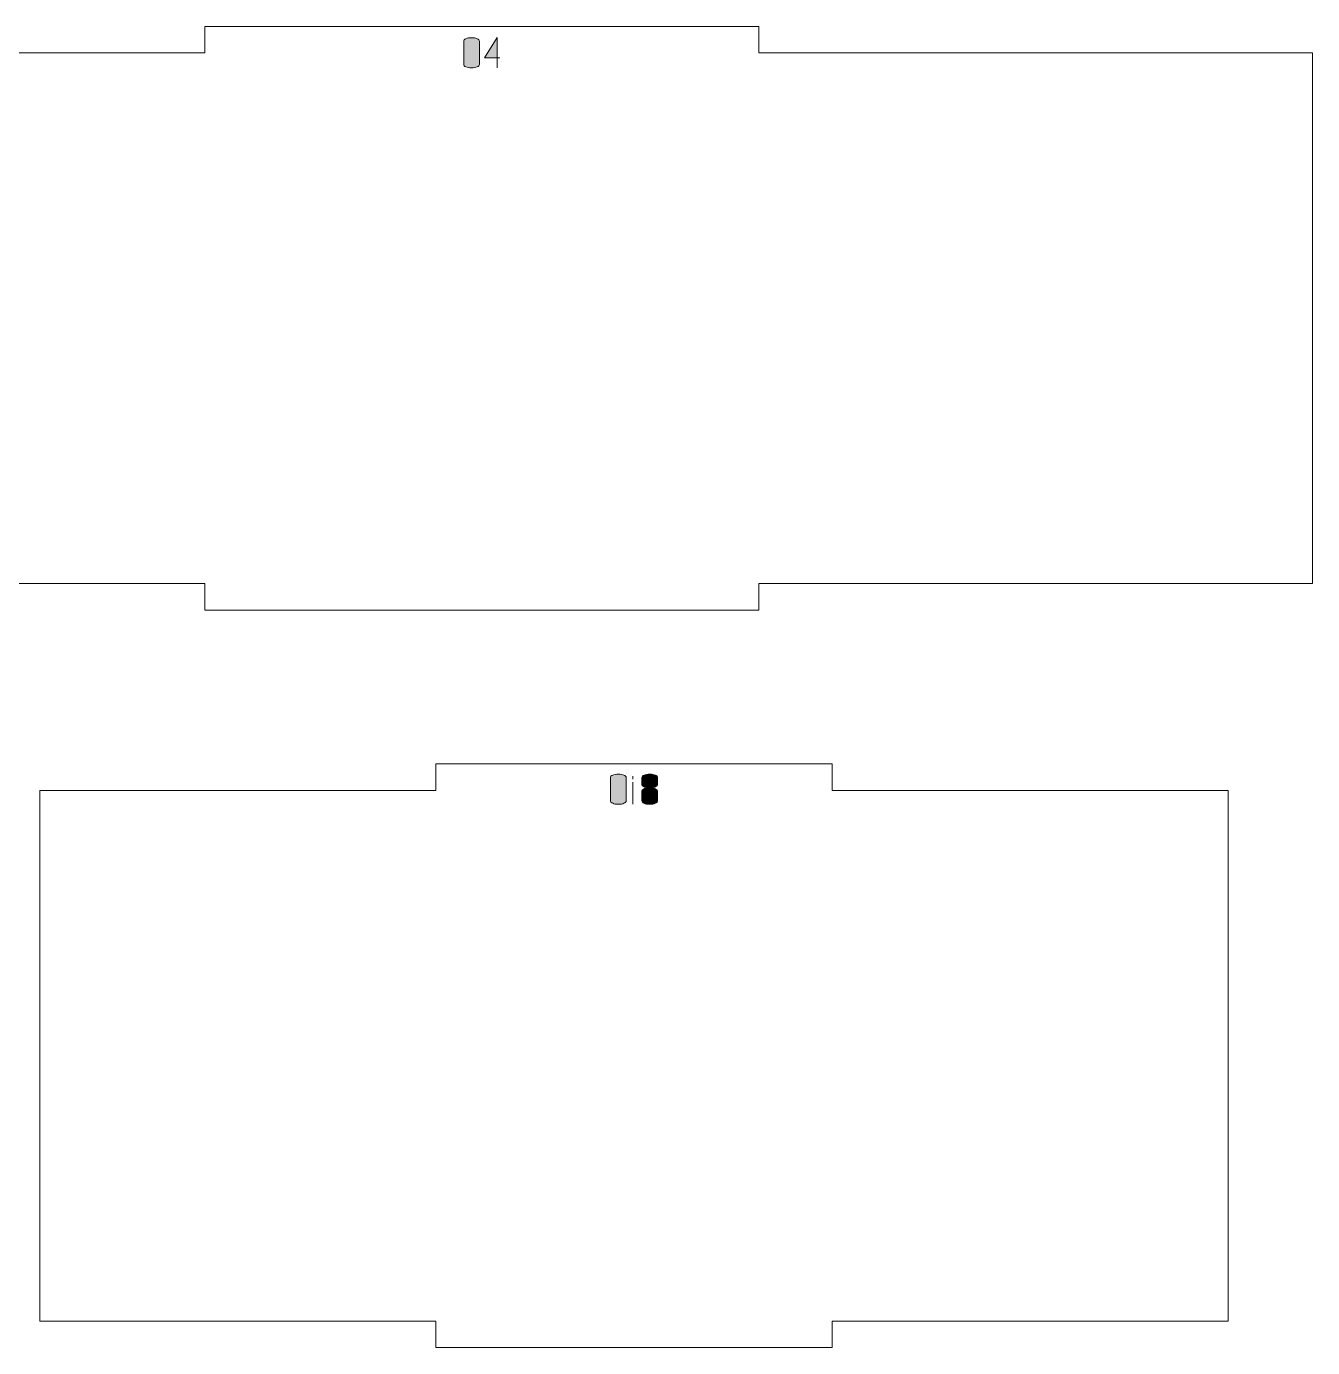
# Model space of a CAD drawing. Header units: centimetres. Extents: x -158 to 228, y -202 to 254.
# Drawn here: x -125.28 to -110.73, y 93.08 to 108.02 of the extents above; entities that cross this region are included whole.
import ezdxf

# ---------------------------------------------------------------- set-up
doc = ezdxf.new("R2010")
doc.units = ezdxf.units.CM
doc.header["$MEASUREMENT"] = 0
doc.layers.add('Capa 1', color=7, linetype='Continuous')

msp = doc.modelspace()

# ---------------------------------------------------------------- hatches: boundary and pattern name
at = {"layer": 'Capa 1', "true_color": 0x3e4095}
h = msp.add_hatch(color=175, dxfattribs=at)
edge = h.paths.add_edge_path()
edge.add_spline(control_points=[(-120.33178, 107.58706), (-120.33178, 107.57652), (-120.3233, 107.56755), (-120.30634, 107.56014), (-120.28939, 107.55273), (-120.26823, 107.54903), (-120.24288, 107.54903), (-120.21753, 107.54903), (-120.19637, 107.55273), (-120.17941, 107.56014), (-120.16246, 107.56755), (-120.15398, 107.57652), (-120.15398, 107.58706), (-120.15398, 107.58706), (-120.15398, 107.85178), (-120.15398, 107.85178), (-120.15398, 107.86232), (-120.16246, 107.87129), (-120.17941, 107.8787), (-120.19637, 107.88611), (-120.21753, 107.88981), (-120.24288, 107.88981), (-120.26823, 107.88981), (-120.28939, 107.88611), (-120.30634, 107.8787), (-120.3233, 107.87129), (-120.33178, 107.86232), (-120.33178, 107.85178), (-120.33178, 107.85178), (-120.33178, 107.58706), (-120.33178, 107.58706)], knot_values=[0, 0, 0, 0, 0.1, 0.1, 0.1, 0.2, 0.2, 0.2, 0.3, 0.3, 0.3, 0.4, 0.4, 0.4, 0.5, 0.5, 0.5, 0.6, 0.6, 0.6, 0.7, 0.7, 0.7, 0.8, 0.8, 0.8, 0.9, 0.9, 0.9, 1, 1, 1, 1], degree=3, periodic=1)
h = msp.add_hatch(color=175, dxfattribs=at)
edge = h.paths.add_edge_path()
edge.add_spline(control_points=[(-120.15398, 107.58706), (-120.15398, 107.57652), (-120.16246, 107.56755), (-120.17941, 107.56014), (-120.19637, 107.55273), (-120.21753, 107.54903), (-120.24288, 107.54903), (-120.26823, 107.54903), (-120.28939, 107.55273), (-120.30634, 107.56014), (-120.3233, 107.56755), (-120.33178, 107.57652), (-120.33178, 107.58706), (-120.33178, 107.58706), (-120.33178, 107.85178), (-120.33178, 107.85178), (-120.33178, 107.86232), (-120.3233, 107.87129), (-120.30634, 107.8787), (-120.28939, 107.88611), (-120.26823, 107.88981), (-120.24288, 107.88981), (-120.21753, 107.88981), (-120.19637, 107.88611), (-120.17941, 107.8787), (-120.16246, 107.87129), (-120.15398, 107.86232), (-120.15398, 107.85178), (-120.15398, 107.85178), (-120.15398, 107.58706), (-120.15398, 107.58706)], knot_values=[0, 0, 0, 0, 0.1, 0.1, 0.1, 0.2, 0.2, 0.2, 0.3, 0.3, 0.3, 0.4, 0.4, 0.4, 0.5, 0.5, 0.5, 0.6, 0.6, 0.6, 0.7, 0.7, 0.7, 0.8, 0.8, 0.8, 0.9, 0.9, 0.9, 1, 1, 1, 1], degree=3, periodic=1)
h = msp.add_hatch(color=175, dxfattribs=at)
edge = h.paths.add_edge_path()
edge.add_spline(control_points=[(-119.95494, 107.66164), (-119.95494, 107.66164), (-119.95494, 107.89031), (-119.95494, 107.89031), (-119.95494, 107.89031), (-120.09471, 107.66164), (-120.09471, 107.66164), (-120.09471, 107.66164), (-119.95494, 107.66164), (-119.95494, 107.66164)], knot_values=[0, 0, 0, 0, 0.33333333, 0.33333333, 0.33333333, 0.66666667, 0.66666667, 0.66666667, 1, 1, 1, 1], degree=3, periodic=1)
h = msp.add_hatch(color=175, dxfattribs=at)
edge = h.paths.add_edge_path()
edge.add_spline(control_points=[(-119.95494, 107.66164), (-119.95494, 107.66164), (-119.95494, 107.54903), (-119.95494, 107.54903), (-119.95494, 107.54903), (-119.95494, 107.66164), (-119.95494, 107.66164), (-119.95494, 107.66164), (-120.09471, 107.66164), (-120.09471, 107.66164), (-120.09471, 107.66164), (-119.95494, 107.89031), (-119.95494, 107.89031), (-119.95494, 107.89031), (-119.95494, 107.66164), (-119.95494, 107.66164), (-119.95494, 107.66164), (-119.92284, 107.66164), (-119.92284, 107.66164), (-119.92284, 107.66164), (-119.95494, 107.66164), (-119.95494, 107.66164)], knot_values=[0, 0, 0, 0, 0.14285714, 0.14285714, 0.14285714, 0.28571429, 0.28571429, 0.28571429, 0.42857143, 0.42857143, 0.42857143, 0.57142857, 0.57142857, 0.57142857, 0.71428571, 0.71428571, 0.71428571, 0.85714286, 0.85714286, 0.85714286, 1, 1, 1, 1], degree=3, periodic=1)
h = msp.add_hatch(color=175, dxfattribs=at)
edge = h.paths.add_edge_path()
edge.add_spline(control_points=[(-118.67268, 99.25992), (-118.67268, 99.24938), (-118.6642, 99.24041), (-118.64724, 99.233), (-118.63029, 99.22559), (-118.60913, 99.22189), (-118.58378, 99.22189), (-118.55843, 99.22189), (-118.53727, 99.22559), (-118.52031, 99.233), (-118.50336, 99.24041), (-118.49488, 99.24938), (-118.49488, 99.25992), (-118.49488, 99.25992), (-118.49488, 99.52464), (-118.49488, 99.52464), (-118.49488, 99.53518), (-118.50336, 99.54415), (-118.52031, 99.55156), (-118.53727, 99.55897), (-118.55843, 99.56267), (-118.58378, 99.56267), (-118.60913, 99.56267), (-118.63029, 99.55897), (-118.64724, 99.55156), (-118.6642, 99.54415), (-118.67268, 99.53518), (-118.67268, 99.52464), (-118.67268, 99.52464), (-118.67268, 99.25992), (-118.67268, 99.25992)], knot_values=[0, 0, 0, 0, 0.1, 0.1, 0.1, 0.2, 0.2, 0.2, 0.3, 0.3, 0.3, 0.4, 0.4, 0.4, 0.5, 0.5, 0.5, 0.6, 0.6, 0.6, 0.7, 0.7, 0.7, 0.8, 0.8, 0.8, 0.9, 0.9, 0.9, 1, 1, 1, 1], degree=3, periodic=1)
h = msp.add_hatch(color=175, dxfattribs=at)
edge = h.paths.add_edge_path()
edge.add_spline(control_points=[(-118.49488, 99.25992), (-118.49488, 99.24938), (-118.50336, 99.24041), (-118.52031, 99.233), (-118.53727, 99.22559), (-118.55843, 99.22189), (-118.58378, 99.22189), (-118.60913, 99.22189), (-118.63029, 99.22559), (-118.64724, 99.233), (-118.6642, 99.24041), (-118.67268, 99.24938), (-118.67268, 99.25992), (-118.67268, 99.25992), (-118.67268, 99.52464), (-118.67268, 99.52464), (-118.67268, 99.53518), (-118.6642, 99.54415), (-118.64724, 99.55156), (-118.63029, 99.55897), (-118.60913, 99.56267), (-118.58378, 99.56267), (-118.55843, 99.56267), (-118.53727, 99.55897), (-118.52031, 99.55156), (-118.50336, 99.54415), (-118.49488, 99.53518), (-118.49488, 99.52464), (-118.49488, 99.52464), (-118.49488, 99.25992), (-118.49488, 99.25992)], knot_values=[0, 0, 0, 0, 0.1, 0.1, 0.1, 0.2, 0.2, 0.2, 0.3, 0.3, 0.3, 0.4, 0.4, 0.4, 0.5, 0.5, 0.5, 0.6, 0.6, 0.6, 0.7, 0.7, 0.7, 0.8, 0.8, 0.8, 0.9, 0.9, 0.9, 1, 1, 1, 1], degree=3, periodic=1)
h = msp.add_hatch(color=175, dxfattribs=at)
edge = h.paths.add_edge_path()
edge.add_spline(control_points=[(-118.41931, 99.50489), (-118.41931, 99.50489), (-118.41882, 99.53996), (-118.41882, 99.53996), (-118.41882, 99.53996), (-118.41931, 99.50489), (-118.41931, 99.50489)], knot_values=[0, 0, 0, 0, 0.5, 0.5, 0.5, 1, 1, 1, 1], degree=3, periodic=1)
h = msp.add_hatch(color=175, dxfattribs=at)
edge = h.paths.add_edge_path()
edge.add_spline(control_points=[(-118.31708, 99.44463), (-118.31708, 99.43607), (-118.31099, 99.42834), (-118.29881, 99.42142), (-118.28662, 99.41451), (-118.26308, 99.4099), (-118.22818, 99.40759), (-118.19328, 99.4099), (-118.16974, 99.41451), (-118.15755, 99.42142), (-118.14537, 99.42834), (-118.13928, 99.43607), (-118.13928, 99.44463), (-118.13928, 99.44463), (-118.13928, 99.52464), (-118.13928, 99.52464), (-118.13928, 99.53518), (-118.14776, 99.54415), (-118.16471, 99.55156), (-118.18167, 99.55897), (-118.20283, 99.56267), (-118.22818, 99.56267), (-118.25353, 99.56267), (-118.27469, 99.55897), (-118.29164, 99.55156), (-118.3086, 99.54415), (-118.31708, 99.53518), (-118.31708, 99.52464), (-118.31708, 99.52464), (-118.31708, 99.44463), (-118.31708, 99.44463)], knot_values=[0, 0, 0, 0, 0.1, 0.1, 0.1, 0.2, 0.2, 0.2, 0.3, 0.3, 0.3, 0.4, 0.4, 0.4, 0.5, 0.5, 0.5, 0.6, 0.6, 0.6, 0.7, 0.7, 0.7, 0.8, 0.8, 0.8, 0.9, 0.9, 0.9, 1, 1, 1, 1], degree=3, periodic=1)
h = msp.add_hatch(color=175, dxfattribs=at)
edge = h.paths.add_edge_path()
edge.add_spline(control_points=[(-118.22818, 99.22189), (-118.25353, 99.22189), (-118.27469, 99.22559), (-118.29164, 99.233), (-118.3086, 99.24041), (-118.31708, 99.24938), (-118.31708, 99.25992), (-118.31708, 99.25992), (-118.31708, 99.37104), (-118.31708, 99.37104), (-118.31708, 99.37993), (-118.31099, 99.38767), (-118.29881, 99.39426), (-118.28662, 99.40084), (-118.26308, 99.40529), (-118.22818, 99.40759), (-118.26308, 99.4099), (-118.28662, 99.41451), (-118.29881, 99.42142), (-118.31099, 99.42834), (-118.31708, 99.43607), (-118.31708, 99.44463), (-118.31708, 99.44463), (-118.31708, 99.52464), (-118.31708, 99.52464), (-118.31708, 99.53518), (-118.3086, 99.54415), (-118.29164, 99.55156), (-118.27469, 99.55897), (-118.25353, 99.56267), (-118.22818, 99.56267), (-118.20283, 99.56267), (-118.18167, 99.55897), (-118.16471, 99.55156), (-118.14776, 99.54415), (-118.13928, 99.53518), (-118.13928, 99.52464), (-118.13928, 99.52464), (-118.13928, 99.44463), (-118.13928, 99.44463), (-118.13928, 99.43607), (-118.14537, 99.42834), (-118.15755, 99.42142), (-118.16974, 99.41451), (-118.19328, 99.4099), (-118.22818, 99.40759), (-118.19328, 99.40529), (-118.16974, 99.40084), (-118.15755, 99.39426), (-118.14537, 99.38767), (-118.13928, 99.37993), (-118.13928, 99.37104), (-118.13928, 99.37104), (-118.13928, 99.25992), (-118.13928, 99.25992), (-118.13928, 99.24938), (-118.14776, 99.24041), (-118.16471, 99.233), (-118.18167, 99.22559), (-118.20283, 99.22189), (-118.22818, 99.22189)], knot_values=[0, 0, 0, 0, 0.05, 0.05, 0.05, 0.1, 0.1, 0.1, 0.15, 0.15, 0.15, 0.2, 0.2, 0.2, 0.25, 0.25, 0.25, 0.3, 0.3, 0.3, 0.35, 0.35, 0.35, 0.4, 0.4, 0.4, 0.45, 0.45, 0.45, 0.5, 0.5, 0.5, 0.55, 0.55, 0.55, 0.6, 0.6, 0.6, 0.65, 0.65, 0.65, 0.7, 0.7, 0.7, 0.75, 0.75, 0.75, 0.8, 0.8, 0.8, 0.85, 0.85, 0.85, 0.9, 0.9, 0.9, 0.95, 0.95, 0.95, 1, 1, 1, 1], degree=3, periodic=1)
h = msp.add_hatch(color=175, dxfattribs=at)
edge = h.paths.add_edge_path()
edge.add_spline(control_points=[(-118.41931, 99.22189), (-118.41931, 99.22189), (-118.41931, 99.47377), (-118.41931, 99.47377), (-118.41931, 99.47377), (-118.41931, 99.22189), (-118.41931, 99.22189)], knot_values=[0, 0, 0, 0, 0.5, 0.5, 0.5, 1, 1, 1, 1], degree=3, periodic=1)
h = msp.add_hatch(color=175, dxfattribs=at)
edge = h.paths.add_edge_path()
edge.add_spline(control_points=[(-118.31708, 99.25992), (-118.31708, 99.24938), (-118.3086, 99.24041), (-118.29164, 99.233), (-118.27469, 99.22559), (-118.25353, 99.22189), (-118.22818, 99.22189), (-118.20283, 99.22189), (-118.18167, 99.22559), (-118.16471, 99.233), (-118.14776, 99.24041), (-118.13928, 99.24938), (-118.13928, 99.25992), (-118.13928, 99.25992), (-118.13928, 99.37104), (-118.13928, 99.37104), (-118.13928, 99.37993), (-118.14537, 99.38767), (-118.15755, 99.39426), (-118.16974, 99.40084), (-118.19328, 99.40529), (-118.22818, 99.40759), (-118.26308, 99.40529), (-118.28662, 99.40084), (-118.29881, 99.39426), (-118.31099, 99.38767), (-118.31708, 99.37993), (-118.31708, 99.37104), (-118.31708, 99.37104), (-118.31708, 99.25992), (-118.31708, 99.25992)], knot_values=[0, 0, 0, 0, 0.1, 0.1, 0.1, 0.2, 0.2, 0.2, 0.3, 0.3, 0.3, 0.4, 0.4, 0.4, 0.5, 0.5, 0.5, 0.6, 0.6, 0.6, 0.7, 0.7, 0.7, 0.8, 0.8, 0.8, 0.9, 0.9, 0.9, 1, 1, 1, 1], degree=3, periodic=1)

# ---------------------------------------------------------------- linework, layer by layer
at = {"layer": 'Capa 1', "color": 1, "lineweight": 9}
for points in [[(-129.5211, 107.71731), (-129.5211, 107.71731), (-129.5211, 101.71731), (-129.5211, 101.71731), (-129.5211, 101.71731), (-123.25858, 101.71731), (-123.25858, 101.71731), (-123.25858, 101.71731), (-123.25858, 101.41731), (-123.25858, 101.41731), (-123.25858, 101.41731), (-116.99605, 101.41731), (-116.99605, 101.41731), (-116.99605, 101.41731), (-116.99605, 101.71731), (-116.99605, 101.71731), (-116.99605, 101.71731), (-110.73353, 101.71731), (-110.73353, 101.71731), (-110.73353, 101.71731), (-110.73353, 107.71731), (-110.73353, 107.71731), (-110.73353, 107.71731), (-116.99605, 107.71731), (-116.99605, 107.71731), (-116.99605, 107.71731), (-116.99605, 108.01731), (-116.99605, 108.01731), (-116.99605, 108.01731), (-123.25858, 108.01731), (-123.25858, 108.01731), (-123.25858, 108.01731), (-123.25858, 107.71731), (-123.25858, 107.71731), (-123.25858, 107.71731), (-129.5211, 107.71731), (-129.5211, 107.71731)], [(-125.12575, 99.37909), (-125.12575, 99.37909), (-125.12575, 93.37909), (-125.12575, 93.37909), (-125.12575, 93.37909), (-120.6459, 93.37909), (-120.6459, 93.37909), (-120.6459, 93.37909), (-120.6459, 93.07909), (-120.6459, 93.07909), (-120.6459, 93.07909), (-116.16605, 93.07909), (-116.16605, 93.07909), (-116.16605, 93.07909), (-116.16605, 93.37909), (-116.16605, 93.37909), (-116.16605, 93.37909), (-111.68621, 93.37909), (-111.68621, 93.37909), (-111.68621, 93.37909), (-111.68621, 99.37909), (-111.68621, 99.37909), (-111.68621, 99.37909), (-116.16605, 99.37909), (-116.16605, 99.37909), (-116.16605, 99.37909), (-116.16605, 99.67909), (-116.16605, 99.67909), (-116.16605, 99.67909), (-120.6459, 99.67909), (-120.6459, 99.67909), (-120.6459, 99.67909), (-120.6459, 99.37909), (-120.6459, 99.37909), (-120.6459, 99.37909), (-125.12575, 99.37909), (-125.12575, 99.37909)]]:
    msp.add_open_spline(points, degree=3, knots=[0, 0, 0, 0, 0.08333333, 0.08333333, 0.08333333, 0.16666667, 0.16666667, 0.16666667, 0.25, 0.25, 0.25, 0.33333333, 0.33333333, 0.33333333, 0.41666667, 0.41666667, 0.41666667, 0.5, 0.5, 0.5, 0.58333333, 0.58333333, 0.58333333, 0.66666667, 0.66666667, 0.66666667, 0.75, 0.75, 0.75, 0.83333333, 0.83333333, 0.83333333, 0.91666667, 0.91666667, 0.91666667, 1, 1, 1, 1], dxfattribs=at)
at = {"layer": 'Capa 1', "color": 114, "lineweight": 9}
for points, knots in [([(-120.33178, 107.58706), (-120.33178, 107.57652), (-120.3233, 107.56755), (-120.30634, 107.56014), (-120.28939, 107.55273), (-120.26823, 107.54903), (-120.24288, 107.54903), (-120.21753, 107.54903), (-120.19637, 107.55273), (-120.17941, 107.56014), (-120.16246, 107.56755), (-120.15398, 107.57652), (-120.15398, 107.58706), (-120.15398, 107.58706), (-120.15398, 107.85178), (-120.15398, 107.85178), (-120.15398, 107.86232), (-120.16246, 107.87129), (-120.17941, 107.8787), (-120.19637, 107.88611), (-120.21753, 107.88981), (-120.24288, 107.88981), (-120.26823, 107.88981), (-120.28939, 107.88611), (-120.30634, 107.8787), (-120.3233, 107.87129), (-120.33178, 107.86232), (-120.33178, 107.85178), (-120.33178, 107.85178), (-120.33178, 107.58706), (-120.33178, 107.58706)], [0, 0, 0, 0, 0.1, 0.1, 0.1, 0.2, 0.2, 0.2, 0.3, 0.3, 0.3, 0.4, 0.4, 0.4, 0.5, 0.5, 0.5, 0.6, 0.6, 0.6, 0.7, 0.7, 0.7, 0.8, 0.8, 0.8, 0.9, 0.9, 0.9, 1, 1, 1, 1]), ([(-120.15398, 107.58706), (-120.15398, 107.57652), (-120.16246, 107.56755), (-120.17941, 107.56014), (-120.19637, 107.55273), (-120.21753, 107.54903), (-120.24288, 107.54903), (-120.26823, 107.54903), (-120.28939, 107.55273), (-120.30634, 107.56014), (-120.3233, 107.56755), (-120.33178, 107.57652), (-120.33178, 107.58706), (-120.33178, 107.58706), (-120.33178, 107.85178), (-120.33178, 107.85178), (-120.33178, 107.86232), (-120.3233, 107.87129), (-120.30634, 107.8787), (-120.28939, 107.88611), (-120.26823, 107.88981), (-120.24288, 107.88981), (-120.21753, 107.88981), (-120.19637, 107.88611), (-120.17941, 107.8787), (-120.16246, 107.87129), (-120.15398, 107.86232), (-120.15398, 107.85178), (-120.15398, 107.85178), (-120.15398, 107.58706), (-120.15398, 107.58706)], [0, 0, 0, 0, 0.1, 0.1, 0.1, 0.2, 0.2, 0.2, 0.3, 0.3, 0.3, 0.4, 0.4, 0.4, 0.5, 0.5, 0.5, 0.6, 0.6, 0.6, 0.7, 0.7, 0.7, 0.8, 0.8, 0.8, 0.9, 0.9, 0.9, 1, 1, 1, 1]), ([(-119.95494, 107.66164), (-119.95494, 107.66164), (-119.95494, 107.89031), (-119.95494, 107.89031), (-119.95494, 107.89031), (-120.09471, 107.66164), (-120.09471, 107.66164), (-120.09471, 107.66164), (-119.95494, 107.66164), (-119.95494, 107.66164)], [0, 0, 0, 0, 0.33333333, 0.33333333, 0.33333333, 0.66666667, 0.66666667, 0.66666667, 1, 1, 1, 1]), ([(-119.95494, 107.66164), (-119.95494, 107.66164), (-119.95494, 107.54903), (-119.95494, 107.54903), (-119.95494, 107.54903), (-119.95494, 107.66164), (-119.95494, 107.66164), (-119.95494, 107.66164), (-120.09471, 107.66164), (-120.09471, 107.66164), (-120.09471, 107.66164), (-119.95494, 107.89031), (-119.95494, 107.89031), (-119.95494, 107.89031), (-119.95494, 107.66164), (-119.95494, 107.66164), (-119.95494, 107.66164), (-119.92284, 107.66164), (-119.92284, 107.66164), (-119.92284, 107.66164), (-119.95494, 107.66164), (-119.95494, 107.66164)], [0, 0, 0, 0, 0.14285714, 0.14285714, 0.14285714, 0.28571429, 0.28571429, 0.28571429, 0.42857143, 0.42857143, 0.42857143, 0.57142857, 0.57142857, 0.57142857, 0.71428571, 0.71428571, 0.71428571, 0.85714286, 0.85714286, 0.85714286, 1, 1, 1, 1]), ([(-118.67268, 99.25992), (-118.67268, 99.24938), (-118.6642, 99.24041), (-118.64724, 99.233), (-118.63029, 99.22559), (-118.60913, 99.22189), (-118.58378, 99.22189), (-118.55843, 99.22189), (-118.53727, 99.22559), (-118.52031, 99.233), (-118.50336, 99.24041), (-118.49488, 99.24938), (-118.49488, 99.25992), (-118.49488, 99.25992), (-118.49488, 99.52464), (-118.49488, 99.52464), (-118.49488, 99.53518), (-118.50336, 99.54415), (-118.52031, 99.55156), (-118.53727, 99.55897), (-118.55843, 99.56267), (-118.58378, 99.56267), (-118.60913, 99.56267), (-118.63029, 99.55897), (-118.64724, 99.55156), (-118.6642, 99.54415), (-118.67268, 99.53518), (-118.67268, 99.52464), (-118.67268, 99.52464), (-118.67268, 99.25992), (-118.67268, 99.25992)], [0, 0, 0, 0, 0.1, 0.1, 0.1, 0.2, 0.2, 0.2, 0.3, 0.3, 0.3, 0.4, 0.4, 0.4, 0.5, 0.5, 0.5, 0.6, 0.6, 0.6, 0.7, 0.7, 0.7, 0.8, 0.8, 0.8, 0.9, 0.9, 0.9, 1, 1, 1, 1]), ([(-118.49488, 99.25992), (-118.49488, 99.24938), (-118.50336, 99.24041), (-118.52031, 99.233), (-118.53727, 99.22559), (-118.55843, 99.22189), (-118.58378, 99.22189), (-118.60913, 99.22189), (-118.63029, 99.22559), (-118.64724, 99.233), (-118.6642, 99.24041), (-118.67268, 99.24938), (-118.67268, 99.25992), (-118.67268, 99.25992), (-118.67268, 99.52464), (-118.67268, 99.52464), (-118.67268, 99.53518), (-118.6642, 99.54415), (-118.64724, 99.55156), (-118.63029, 99.55897), (-118.60913, 99.56267), (-118.58378, 99.56267), (-118.55843, 99.56267), (-118.53727, 99.55897), (-118.52031, 99.55156), (-118.50336, 99.54415), (-118.49488, 99.53518), (-118.49488, 99.52464), (-118.49488, 99.52464), (-118.49488, 99.25992), (-118.49488, 99.25992)], [0, 0, 0, 0, 0.1, 0.1, 0.1, 0.2, 0.2, 0.2, 0.3, 0.3, 0.3, 0.4, 0.4, 0.4, 0.5, 0.5, 0.5, 0.6, 0.6, 0.6, 0.7, 0.7, 0.7, 0.8, 0.8, 0.8, 0.9, 0.9, 0.9, 1, 1, 1, 1]), ([(-118.41931, 99.50489), (-118.41931, 99.50489), (-118.41882, 99.53996), (-118.41882, 99.53996), (-118.41882, 99.53996), (-118.41931, 99.50489), (-118.41931, 99.50489)], [0, 0, 0, 0, 0.5, 0.5, 0.5, 1, 1, 1, 1]), ([(-118.31708, 99.44463), (-118.31708, 99.43607), (-118.31099, 99.42834), (-118.29881, 99.42142), (-118.28662, 99.41451), (-118.26308, 99.4099), (-118.22818, 99.40759), (-118.19328, 99.4099), (-118.16974, 99.41451), (-118.15755, 99.42142), (-118.14537, 99.42834), (-118.13928, 99.43607), (-118.13928, 99.44463), (-118.13928, 99.44463), (-118.13928, 99.52464), (-118.13928, 99.52464), (-118.13928, 99.53518), (-118.14776, 99.54415), (-118.16471, 99.55156), (-118.18167, 99.55897), (-118.20283, 99.56267), (-118.22818, 99.56267), (-118.25353, 99.56267), (-118.27469, 99.55897), (-118.29164, 99.55156), (-118.3086, 99.54415), (-118.31708, 99.53518), (-118.31708, 99.52464), (-118.31708, 99.52464), (-118.31708, 99.44463), (-118.31708, 99.44463)], [0, 0, 0, 0, 0.1, 0.1, 0.1, 0.2, 0.2, 0.2, 0.3, 0.3, 0.3, 0.4, 0.4, 0.4, 0.5, 0.5, 0.5, 0.6, 0.6, 0.6, 0.7, 0.7, 0.7, 0.8, 0.8, 0.8, 0.9, 0.9, 0.9, 1, 1, 1, 1]), ([(-118.22818, 99.22189), (-118.25353, 99.22189), (-118.27469, 99.22559), (-118.29164, 99.233), (-118.3086, 99.24041), (-118.31708, 99.24938), (-118.31708, 99.25992), (-118.31708, 99.25992), (-118.31708, 99.37104), (-118.31708, 99.37104), (-118.31708, 99.37993), (-118.31099, 99.38767), (-118.29881, 99.39426), (-118.28662, 99.40084), (-118.26308, 99.40529), (-118.22818, 99.40759), (-118.26308, 99.4099), (-118.28662, 99.41451), (-118.29881, 99.42142), (-118.31099, 99.42834), (-118.31708, 99.43607), (-118.31708, 99.44463), (-118.31708, 99.44463), (-118.31708, 99.52464), (-118.31708, 99.52464), (-118.31708, 99.53518), (-118.3086, 99.54415), (-118.29164, 99.55156), (-118.27469, 99.55897), (-118.25353, 99.56267), (-118.22818, 99.56267), (-118.20283, 99.56267), (-118.18167, 99.55897), (-118.16471, 99.55156), (-118.14776, 99.54415), (-118.13928, 99.53518), (-118.13928, 99.52464), (-118.13928, 99.52464), (-118.13928, 99.44463), (-118.13928, 99.44463), (-118.13928, 99.43607), (-118.14537, 99.42834), (-118.15755, 99.42142), (-118.16974, 99.41451), (-118.19328, 99.4099), (-118.22818, 99.40759), (-118.19328, 99.40529), (-118.16974, 99.40084), (-118.15755, 99.39426), (-118.14537, 99.38767), (-118.13928, 99.37993), (-118.13928, 99.37104), (-118.13928, 99.37104), (-118.13928, 99.25992), (-118.13928, 99.25992), (-118.13928, 99.24938), (-118.14776, 99.24041), (-118.16471, 99.233), (-118.18167, 99.22559), (-118.20283, 99.22189), (-118.22818, 99.22189)], [0, 0, 0, 0, 0.05, 0.05, 0.05, 0.1, 0.1, 0.1, 0.15, 0.15, 0.15, 0.2, 0.2, 0.2, 0.25, 0.25, 0.25, 0.3, 0.3, 0.3, 0.35, 0.35, 0.35, 0.4, 0.4, 0.4, 0.45, 0.45, 0.45, 0.5, 0.5, 0.5, 0.55, 0.55, 0.55, 0.6, 0.6, 0.6, 0.65, 0.65, 0.65, 0.7, 0.7, 0.7, 0.75, 0.75, 0.75, 0.8, 0.8, 0.8, 0.85, 0.85, 0.85, 0.9, 0.9, 0.9, 0.95, 0.95, 0.95, 1, 1, 1, 1]), ([(-118.41931, 99.22189), (-118.41931, 99.22189), (-118.41931, 99.47377), (-118.41931, 99.47377), (-118.41931, 99.47377), (-118.41931, 99.22189), (-118.41931, 99.22189)], [0, 0, 0, 0, 0.5, 0.5, 0.5, 1, 1, 1, 1]), ([(-118.31708, 99.25992), (-118.31708, 99.24938), (-118.3086, 99.24041), (-118.29164, 99.233), (-118.27469, 99.22559), (-118.25353, 99.22189), (-118.22818, 99.22189), (-118.20283, 99.22189), (-118.18167, 99.22559), (-118.16471, 99.233), (-118.14776, 99.24041), (-118.13928, 99.24938), (-118.13928, 99.25992), (-118.13928, 99.25992), (-118.13928, 99.37104), (-118.13928, 99.37104), (-118.13928, 99.37993), (-118.14537, 99.38767), (-118.15755, 99.39426), (-118.16974, 99.40084), (-118.19328, 99.40529), (-118.22818, 99.40759), (-118.26308, 99.40529), (-118.28662, 99.40084), (-118.29881, 99.39426), (-118.31099, 99.38767), (-118.31708, 99.37993), (-118.31708, 99.37104), (-118.31708, 99.37104), (-118.31708, 99.25992), (-118.31708, 99.25992)], [0, 0, 0, 0, 0.1, 0.1, 0.1, 0.2, 0.2, 0.2, 0.3, 0.3, 0.3, 0.4, 0.4, 0.4, 0.5, 0.5, 0.5, 0.6, 0.6, 0.6, 0.7, 0.7, 0.7, 0.8, 0.8, 0.8, 0.9, 0.9, 0.9, 1, 1, 1, 1])]:
    msp.add_open_spline(points, degree=3, knots=knots, dxfattribs=at)

doc.saveas('drawing.dxf')
